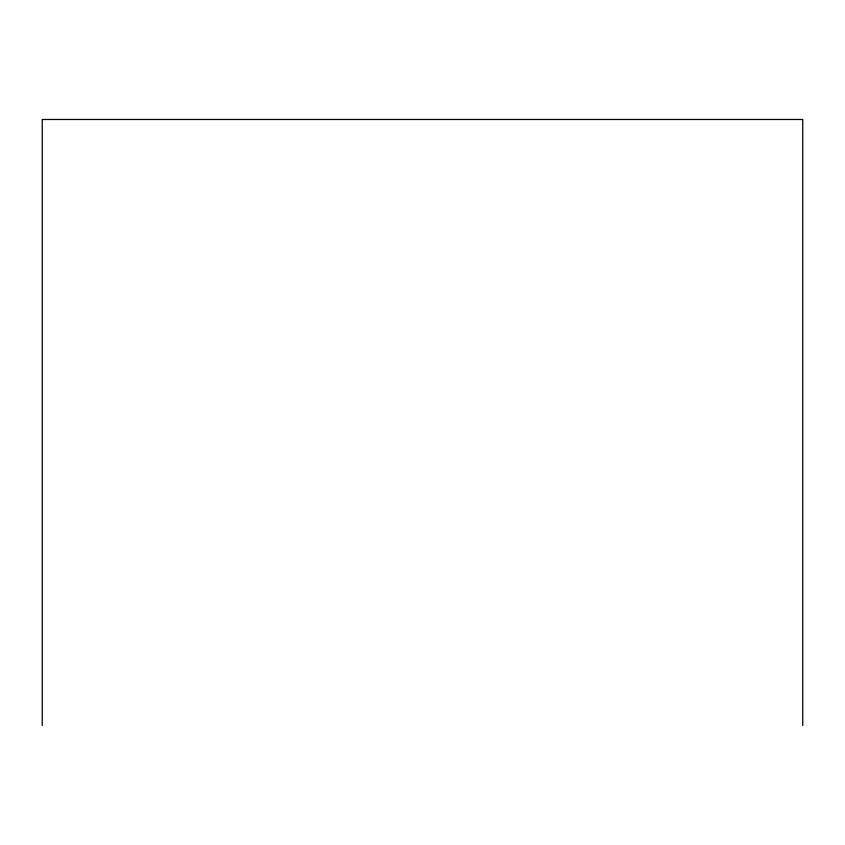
<?xml version="1.0" encoding="UTF-8"?>
<svg xmlns="http://www.w3.org/2000/svg" width="845" height="845" viewBox="0 0 845 845"><rect width="100%" height="100%" fill="white"/><g stroke="black" fill="none" stroke-linecap="round" stroke-linejoin="round"><path stroke-width="1.27" d="M802.75 725.517L802.75 119.483L42.25 119.483L42.25 725.517"/></g></svg>
